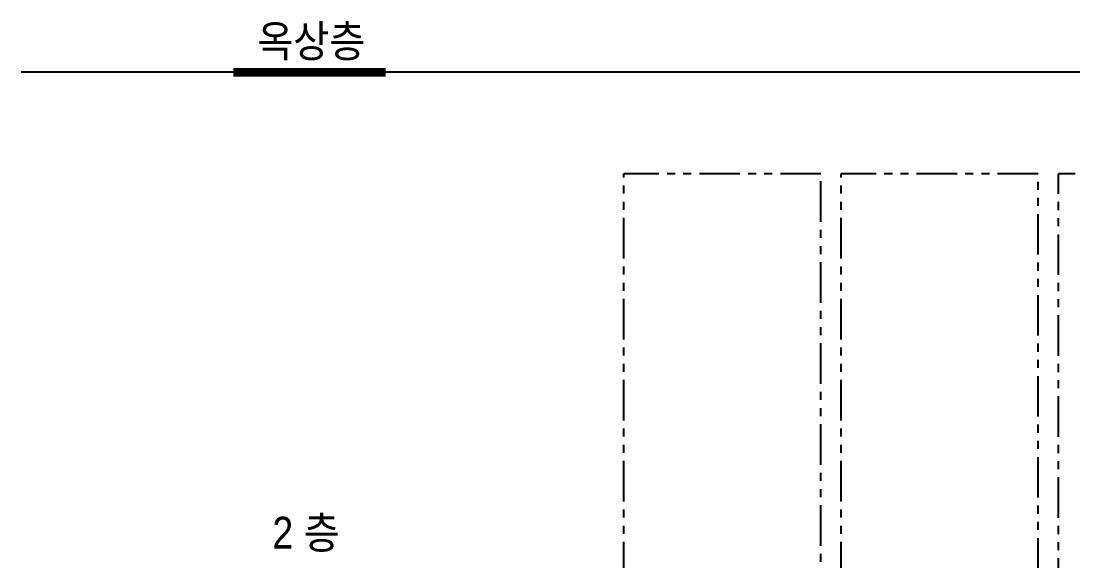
# Model space of a CAD drawing. Header units: millimetres. Extents: x 10547 to 11305, y 9897 to 10391.
# Drawn here: x 10547 to 10629.5, y 10089.7 to 10132 of the extents above; entities that cross this region are included whole.
import ezdxf

# ---------------------------------------------------------------- set-up
doc = ezdxf.new("R2010")
doc.units = ezdxf.units.MM
doc.linetypes.add('PHANTOM2', pattern=[31.75, 15.875, -3.175, 3.175, -3.175, 3.175, -3.175])
doc.layers.add('LG-장비번호', color=7, linetype='Continuous')
doc.layers.add('제어선', color=6, linetype='Continuous')
doc.styles.add('(주)디지털에어시스템', font='', dxfattribs={"width": 0.9})
doc.styles.get('(주)디지털에어시스템').set_extended_font_data('HYHeadLine-Medium')

msp = doc.modelspace()

# ---------------------------------------------------------------- linework, layer by layer
at = {"layer": 'LG-장비번호', "color": 252}
msp.add_line((11218.883, 10127.978), (10546.997, 10127.978), dxfattribs=at)
at = {"layer": 'LG-장비번호', "color": 7, "const_width": 0.683}
msp.add_lwpolyline([(10563.632, 10127.978), (10575.58, 10127.978)], dxfattribs=at)
at = {"layer": '제어선', "linetype": 'PHANTOM2', "ltscale": 0.2}
for p, q in [((10594.274, 10068.933), (10594.274, 10120.011, 0)), ((10609.718, 10120.011, 0), (10594.274, 10120.011, 0)), ((10609.718, 10071.809), (10609.718, 10120.011, 0)), ((10611.307, 10068.933), (10611.307, 10120.011, 0)), ((10626.75, 10120.011, 0), (10611.307, 10120.011, 0)), ((10626.75, 10075.585, 0), (10626.75, 10120.011, 0)), ((10845.554, 10120.011, 0), (10628.34, 10120.011, 0)), ((10628.34, 10073.996, 0), (10628.34, 10120.011, 0))]:
    msp.add_line(p, q, dxfattribs=at)

# ---------------------------------------------------------------- texts
at = {"layer": 'LG-장비번호', "color": 7, "style": '(주)디지털에어시스템', "width": 0.9}
for s, p in [('옥상층', (10565.519, 10129.167)), ('2 층', (10566.703, 10090.63))]:
    msp.add_text(s, height=2.5, dxfattribs=at).set_placement(p)

doc.saveas('drawing.dxf')
